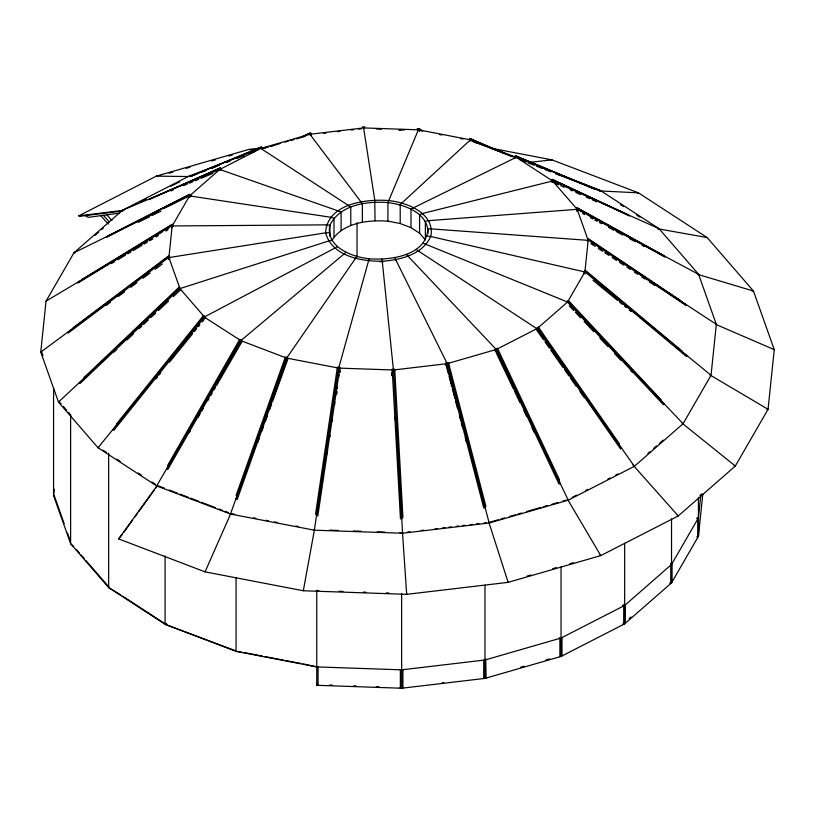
<?xml version="1.0" encoding="UTF-8"?>
<svg xmlns="http://www.w3.org/2000/svg" width="815" height="815" viewBox="0 0 815 815"><rect width="100%" height="100%" fill="white"/><g stroke="black" fill="none" stroke-linecap="round" stroke-linejoin="round"><path stroke-width="1.22" d="M400.369 669.798L400.369 688.196L400.277 687.452M483.713 678.538L483.713 660.15M316.76 590.814L316.76 685.293L401.652 688.237L484.976 678.386L484.976 585.18M559.895 656.758L559.895 638.369L559.172 637.758M670.827 565.101L670.827 583.489L669.665 583.163M484.976 678.386L561.046 656.432L624.677 623.842L671.529 582.868L671.529 518.829M391.699 375.613L391.872 372.496M392.005 375.328L392.147 372.832M391.821 375.45L391.974 372.985M419.491 131.337L419.694 128.902L417.188 128.617M517.403 157.753L600.4 190.506L659.06 228.689L698.598 274.339L716.324 324.35L711.037 375.287L683.082 423.708L634.376 466.312L568.238 500.176L489.173 523.006L402.569 533.234L314.325 530.178L230.451 514.041L156.674 485.923L98.014 447.741L58.476 402.09L40.75 352.09L46.037 301.143L73.992 252.721L122.698 210.127L188.836 176.264L257.265 149.817M54.218 489.285L53.566 495.571L70.62 543.676L108.66 587.595L165.088 624.331L236.075 651.379L316.76 666.904L401.652 669.849L484.976 659.997L561.046 638.033L624.677 605.453L671.529 564.479L698.424 517.892L700.839 494.634M73.085 327.783L168.552 255.93L168.736 257.397L68.185 333.07M173.33 226.478L172.169 224.278L171.69 225.724L77.904 283.06M567.301 302.447L584.895 271.976L588.175 240.354L577.173 209.323L552.641 180.991L516.231 157.295L470.449 139.834L418.39 129.819L363.622 127.924L309.873 134.281L260.8 148.452L219.755 169.469L189.528 195.906L172.179 225.949L168.899 257.571L180.156 289.05M168.41 259.537L169.428 258.783L169.245 257.316M325.552 233.375C326.53 203.842 365.772 198.707 388.612 200.561C407.327 202.426 435.781 213.591 430.697 237.012M587.646 240.13L587.91 240.863L588.175 240.354L427.957 228.638C426.479 255.829 390.365 260.443 369.144 258.762C351.907 256.97 325.43 246.874 329.892 225.246C340.15 204.463 367.157 201.01 387.93 202.589C404.729 204.596 428.792 213.112 427.957 233.599M583.662 273.871L585.384 270.356L682.023 350.99M587.167 240.812L588.338 238.693L588.522 240.16L686.128 305.594M671.529 582.868L698.424 536.28L702.785 494.267M492.321 148.412L552.02 159.893L638.44 192.839L707.165 237.572L753.478 291.047L774.25 349.625L768.056 409.303L735.313 466.037L678.253 515.936L600.767 555.606L508.142 582.348L406.685 594.339L303.312 590.763L205.054 571.855L118.633 538.909L157.112 485.608M315.497 514.52L337.379 367.188L339.886 367.463L317.809 516.058M316.526 516.007L338.602 367.422M329.994 425.899L314.325 530.178L314.509 529.628M327.172 453.914L327.559 451.408M329.627 437.594L330.004 435.078M332.082 421.263L332.459 418.747M334.537 404.933L334.914 402.427M336.238 393.635L336.615 391.119M336.992 388.612L337.369 386.096M338.694 377.304L339.071 374.798M339.447 372.282L339.824 369.776L340.212 372.282M336.717 394.266L337.094 391.75M314.437 529.842L303.312 590.763L303.547 590.04M470.326 140.475L470.449 139.834L401.764 203.088L400.206 204.942L400.206 223.524L410.994 227.64L419.582 233.222L425.369 239.905L425.369 221.323L428.741 220.651L577.173 209.323L577.173 210.596M470.173 141.087L470.632 138.703L469.409 138.469L491.262 147.984M445.459 365.385L446.08 363.103L448.484 362.624L485.903 506.38M338.683 368.105L369.144 258.762M514.703 158.212L515.437 155.777L594.257 188.846M418.39 129.819L387.93 202.589L387.93 221.16L400.206 223.524M316.76 666.904L303.251 663.919M316.76 685.293L317.555 682.899M236.106 495.428L285.372 356.98L287.664 357.622L237.124 499.656M235.912 499.422L286.442 357.388M266.474 414.04L230.451 514.041L230.879 513.532M257.958 441.985L259.252 438.409M261.819 431.278L263.53 426.52M265.242 421.763L267.391 415.813M269.531 409.863L271.67 403.924M272.526 401.54L287.97 358.671M552.988 182.234L552.641 180.991L422.537 213.489L419.582 214.651L419.582 233.222M551.215 181.684L552.132 179.382L627.988 214.753M552.061 182.244L552.988 179.932L552.132 179.382M230.726 513.715L205.054 571.855L205.614 571.193M576.521 210.474L577.58 208.324L577 207.652L663.186 255.177M576.786 211.207L577.58 208.324L664.857 256.45M537.116 328.853L415.966 249.41M167.727 465.253L239.712 339.346L241.637 340.313L167.768 469.532M166.688 469.124L240.568 339.896M172.444 226.478L172.851 225.775M191.668 196.028L190.476 195.845L188.448 197.617M331.644 240.782C343.105 222.505 368.166 219.765 387.93 221.16M169.163 258.06L168.899 257.571L325.552 232.846C332.123 256.317 361.218 261.462 382.306 261.258C400.471 259.934 422.435 254.647 430.697 236.482L584.895 271.976M663.43 404.77L567.22 301.835L568.34 300.511L661.077 399.737M671.356 563.613L670.949 564.316L671.529 564.479M208.966 395.672L156.674 485.923L157.315 485.496M189.202 432.724L190.476 430.524M198.116 417.331L200.032 414.03M201.937 410.74L203.21 408.539M207.672 400.837L208.946 398.637M210.861 395.346L212.134 393.146M214.039 389.845L215.313 387.645M216.586 385.444L242.096 341.424M356.868 256.399L286.636 358.091L240.843 340.639L346.08 252.283M122.403 534.283L118.633 538.909M123.87 532.246L132.692 520.041M135.005 516.822L137.215 513.766M138.693 511.718L154.167 490.284M155.645 488.246L157.112 486.198M116.362 424.197L203.516 315.487L204.942 316.709L113.825 430.351M112.969 429.8L204.086 316.149M161.227 370.041L98.014 447.741L98.829 447.425M155.93 378.843L157.529 376.876M159.129 374.92L160.728 372.954M169.52 362.145L192.686 333.671M194.286 331.705L196.68 328.761M198.279 326.795L199.879 324.828M202.273 321.884L203.872 319.918M204.677 318.93L205.512 317.901M241.311 652L236.075 651.379L236.075 577.825M83.782 377.783L179.239 287.033M79.452 382.867L179.504 287.766L180.074 288.429L80.023 383.529M127.069 337.981L58.476 402.09L59.403 401.907L61.054 403.802M134.485 331.053L137.266 328.455M148.381 318.064L150.235 316.332M114.019 352.06L116.8 349.462M126.987 339.947L133.466 333.885M139.029 328.69L141.8 326.102M143.654 324.37L148.289 320.04M151.06 317.443L155.696 313.113M158.467 310.515L168.654 301M173.289 296.67L180.726 289.712M94.876 235.484L98.686 232.153M101.539 229.647L103.444 227.986M620.5 448.912L536.678 328.19L538.348 327.08L619.278 443.635M538.267 327.63L567.546 302.029L423.097 243.186M647.915 453.446L649.82 451.775M653.63 448.444L656.493 445.948M659.345 443.452L663.155 440.12M700.034 495.551L701.929 493.9M629.129 618.616L631.014 616.965M67.93 332.347L168.471 256.674L169.734 258.824M40.75 352.09L107.875 302.579M117.024 295.825L121.099 292.829M131.266 285.332L133.303 283.824M143.471 276.326L145.508 274.828M155.675 267.32L157.713 265.822M106.347 305.309L110.422 302.304M118.562 296.303L124.664 291.801M130.767 287.298L136.869 282.795M142.971 278.292L150.092 273.035M155.186 269.286L162.307 264.029M599.759 190.934L600.4 190.506L564.092 176.672M637.605 193.389L638.44 192.839L599.096 190.893M236.35 651.053L165.088 624.331L165.088 555.85M81.622 279.637L172.169 224.278M77.985 282.326L171.761 224.991M46.037 301.143L130.858 250.582M134.118 248.636L136.299 247.342M139.559 245.397L147.169 240.863M149.349 239.569L152.609 237.623M154.779 236.319L162.389 231.786M165.659 229.84L168.919 227.894M111.37 263.581L114.65 261.625M117.92 259.679L125.551 255.126M127.741 253.822L131.011 251.876M133.191 250.572L141.922 245.366M144.102 244.072L147.372 242.116M149.553 240.822L152.823 238.866M156.103 236.921L158.283 235.617M165.914 231.063L168.094 229.769M171.374 227.813L172.373 227.222M337.491 246.701L204.443 316.933L179.901 288.602L331.705 240.018M122.821 210.993L79.788 216.301L78.821 215.822L156.307 176.142L248.932 149.4L258.956 148.218M140.7 201.713L146.303 198.85M170.885 186.258L176.458 183.406M177.446 183.008L179.677 181.867M221.242 170.264L220.396 167.89L148.931 199.634M259.608 147.821L261.717 146.995L195.834 174.176M220.926 169.571L219.958 170.06L219.755 169.469L341.108 211.931L341.108 230.502M559.07 484.202L495.357 349.095L497.476 348.27L559.559 479.943M448.403 363.296L496.274 349.482L537.319 328.465M572.161 497.415L576.633 495.123M585.577 490.548L587.809 489.397M607.929 479.098L610.16 477.957M615.753 475.094L617.984 473.943M107.794 235.983L189.854 194.255L107.081 236.605M106.673 237.308L189.141 194.877L190.15 197.108M300.786 137.378L309.741 133.13L310.994 132.977L311.34 135.392M301.937 137.052L309.741 133.13M157.815 211.503L73.992 252.721L74.878 252.966M163.479 208.711L187.256 197.016M138.204 222.332L149.624 216.709M151.906 215.588L161.044 211.095M149.644 199.013L220.396 167.89M218.583 169.958L122.698 210.127L123.442 210.494M170.895 190.934L173.218 189.966M183.66 185.596L187.144 184.129M189.467 183.161L192.951 181.704M195.274 180.726L198.748 179.269M201.071 178.302L212.674 173.432M260.566 147.321L189.844 176.56L190.985 176.223M192.146 175.745L195.631 174.308M658.245 229.015L659.06 228.689L564.204 186.177M120.885 594.991L108.66 587.595L108.66 453.171M191.729 175.826L195.254 174.461M201.122 172.199L205.808 170.386M211.676 168.114L216.372 166.301M192.075 175.806L195.62 174.441M202.711 171.7L206.256 170.335M210.983 168.501L219.255 165.313M226.346 162.572L229.891 161.197M236.971 158.456L244.062 155.716M249.971 153.434L254.698 151.61M169.163 173.249L172.811 172.199M186.177 168.338L189.824 167.289M211.686 160.973L215.333 159.923M228.699 156.062L232.336 155.013M262.104 148.738L265.741 147.688M270.488 146.323L274.105 145.274M276.479 144.591L280.085 143.552M284.863 142.167L288.449 141.138M301.601 137.338L305.218 136.288M265.15 147.922L268.756 146.873M271.161 146.18L277.181 144.438M290.425 140.618L294.032 139.579M296.446 138.886L302.467 137.144M188.836 176.264L197.352 173.799M498.556 519.664L488.847 522.466L489.173 523.006L462.054 420.031M500.981 518.961L504.617 517.912M509.467 516.506L515.538 514.764M517.963 514.061L521.6 513.012M526.449 511.606L541.007 507.409M543.432 506.706L547.069 505.657M551.918 504.251L557.99 502.509M562.839 501.103L566.476 500.053M527.162 576.042L530.809 574.982M552.672 568.676L556.319 567.617M569.685 563.766L573.332 562.707M485.903 659.315L484.976 659.997M520.632 667.271L524.249 666.232M545.928 659.967L549.534 658.928M697.671 274.533L698.598 274.339L599.453 221.252M752.276 291.291L753.478 291.047L698.109 274.482M119.693 213.123L88.305 217.35L85.381 215.71M78.821 215.822L124.053 210.239M362.339 126.916L364.876 126.804M323.698 133.303L326.194 133.008M337.43 131.673L339.926 131.378M351.153 130.054L353.659 129.758M358.641 129.167L361.147 128.872M311.228 134.77L309.965 134.923L309.873 134.281L362.349 203.638L362.349 222.21M261.452 147.922L266.464 147.332M379.79 261.697L383.57 261.635M400.45 518.921L392.198 369.277L394.735 369.175L402.926 517.545M407.5 532.083L410.006 531.788M421.263 530.453L423.769 530.158M435.037 528.823L437.543 528.528M442.545 527.937L445.051 527.641M448.8 527.193L451.306 526.898M456.308 526.307L458.814 526.011M462.563 525.573L465.07 525.278M470.082 524.687L472.578 524.391M476.337 523.943L478.843 523.648M483.845 523.057L486.351 522.761M442.433 682.664L443.686 682.522M529.577 162.348L552.02 159.893M325.552 232.846L329.117 232.703M54.208 495.54L53.566 495.571L53.566 387.777M172.179 225.949L326.387 224.859L329.892 225.246L329.892 236.391M156.307 176.142L188.601 176.539M376.367 129.014L381.461 129.198M399.258 129.809L404.352 129.993M398.535 129.911L401.031 129.993M339.926 368.146L392.209 369.959M329.586 530.147L338.388 530.453M353.476 530.973L361.014 531.237M377.355 531.798L384.894 532.063M399.982 532.582L402.498 532.674L402.569 533.234L396.701 428.211M316.271 590.478L318.818 590.569M339.172 591.272L342.983 591.405M363.337 592.108L365.884 592.189M386.239 592.902L388.786 592.984M329.637 685.008L332.163 685.089M353.608 685.833L356.124 685.924M376.306 686.617L378.832 686.709M427.182 236.095L430.697 236.482M710.069 375.185L711.037 375.287L642.587 319.225M766.803 409.171L768.056 409.303L710.364 375.175M697.793 517.82L698.424 517.892M696.754 518.462L698.017 518.595L698.017 536.993L696.754 536.851M333.977 236.737L333.977 218.165L330.768 217.259L189.528 195.906L189.773 196.466M657.573 228.709L707.165 237.572M418.339 130.471L419.756 130.838M439.377 134.516L441.862 134.995M460.424 138.57L462.91 139.049M287.868 358.325L337.441 367.86M232.132 513.776L234.628 514.255M253.353 517.861L255.849 518.34M265.833 520.255L268.329 520.734M274.563 521.936L277.059 522.415M295.784 526.021L298.28 526.5M243.756 652.479L262.369 656.055M264.834 656.533L283.437 660.109M285.902 660.588L300.796 663.451M248.932 149.4L253.822 150.51M682.196 423.464L683.082 423.708L616.568 353.649M734.162 465.711L735.313 466.037L682.45 423.484M670.776 563.45L671.937 563.776L671.937 582.165L670.776 581.839M471.702 139.11L470.632 138.703L507.358 154.646L497.293 150.755M471.844 141.066L479.709 144.051M480.127 144.224L490.253 148.075M490.783 148.279L496.702 150.541M507.847 154.779L516.058 157.906L516.231 157.295L410.994 209.058L410.994 227.64M558.244 174.441L561.759 175.775M588.573 186.666L592.22 188.051M592.444 188.133L595.989 189.477M158.507 485.944L164.436 488.205M169.184 490.019L177.487 493.187M179.86 494.084L188.173 497.252M190.537 498.159L198.85 501.327M201.224 502.234L215.455 507.653M219.021 509.008L222.577 510.373M224.95 511.27L228.506 512.625M559.813 175.215L563.359 176.611M564.092 176.875L567.637 178.271M568.086 178.475L571.631 179.881M572.354 180.135L575.899 181.541M576.174 181.633L598.577 190.476M519.939 159.659L525.848 161.981M528.212 162.918L534.11 165.251M536.474 166.179L542.383 168.511M544.746 169.449L550.655 171.782M555.382 173.646L560.109 175.51M483.315 145.009L486.83 146.415M489.173 147.352L495.021 149.705M497.364 150.643L503.212 152.996M507.898 154.87L511.413 156.276M473.749 141.79L477.223 143.185M515.437 155.777L594.655 188.856M715.682 324.35L774.25 349.625M493.564 148.992L498.169 150.999M553.793 181.511L561.892 185.137M553.833 182.611L558.458 184.689M560.781 185.728L564.255 187.287M570.042 189.885L572.364 190.924M575.838 192.483L580.463 194.551M586.26 197.149L589.734 198.707M592.047 199.746L596.682 201.825M628.844 215.313L552.988 179.932L629.414 215.975M633.632 465.936L634.376 466.312L575.268 382.357M677.285 515.447L678.253 515.936L633.021 465.07M624.412 604.353L625.38 604.842L625.38 623.231M622.741 605.464L623.709 605.952L623.709 624.341L622.741 623.852M578.293 209.913L584.976 213.499M587.197 214.691L597.232 220.06M582.623 213.51L584.864 214.712M590.457 217.707L592.699 218.909M594.94 220.101L597.181 221.303M599.422 222.505L601.664 223.707M608.377 227.304L613.98 230.299M616.221 231.501L622.945 235.097M629.659 238.703L635.262 241.698M641.986 245.295L644.217 246.497M577.835 209.047L665.121 257.173M260.8 148.452L350.786 206.979L350.786 225.551M620.439 204.545L623.628 206.613M636.79 215.18L639.938 217.228M551.561 181.012L552.407 181.572M239.804 339.957L204.667 317.341M103.087 450.196L106.276 452.264M116.912 459.191L120.1 461.27M138.183 473.036L141.372 475.114M152.008 482.032L155.196 484.11M122.647 596.142L138.407 606.401M138.947 606.757L165.516 624.045M591.354 242.432L594.532 244.52M598.77 247.291L601.949 249.38M606.187 252.151L609.365 254.239M612.534 256.317L615.712 258.406M619.95 261.177L623.129 263.265M627.367 266.036L630.545 268.115M633.724 270.203L716.324 324.35M590.967 243.654L595.215 246.436M598.393 248.524L602.642 251.305M604.761 252.691L608.999 255.472M612.187 257.56L616.425 260.342M619.614 262.43L623.852 265.211M627.041 267.3L630.219 269.378M634.467 272.169L637.646 274.248M641.884 277.029L645.073 279.117M649.311 281.898L654.618 285.372M588.338 238.693L680.698 300.613M588.603 239.416L686.199 304.861M419.694 128.902L422.69 131.154M418.472 128.668L421.467 130.92M609.345 291.994L611.301 293.594M614.235 295.998L616.181 297.607M618.137 299.207L621.071 301.611M623.027 303.211L624.983 304.81M584.223 273.147L585.221 273.962M593.045 280.37L617.475 300.378M619.431 301.978L622.365 304.382M624.321 305.982L626.277 307.581M629.2 309.985L631.156 311.585M585.313 271.1L686.821 355.798M584.905 271.803L686.413 356.501M406.298 254.372L496.274 349.482M567.688 499.707L568.238 500.176L522.986 405.422M600.054 554.995L600.767 555.606L567.882 499.85M583.306 318.614L585.058 320.458M569.257 305.88L573.628 310.484M575.38 312.318L580.626 317.85M584.121 321.528L593.738 331.654M599.86 338.103L607.725 346.395M614.724 353.761L620.836 360.199M630.453 370.336L632.206 372.17M567.933 301.214L664.133 404.148M106.918 214.905L111.991 220.61M103.424 215.313L109.342 221.965M100.775 215.669L108.212 224.043M576.348 209.2L576.918 209.863M63.519 406.644L66.799 410.444M68.44 412.339L70.905 415.181M73.707 546.417L70.62 543.676L70.62 415.589M76.182 549.269L79.483 553.079M81.133 554.984L84.434 558.805M86.084 560.71L109.19 587.391M536.158 329.341L543.483 339.753M544.94 341.821L549.31 348.036M550.767 350.104L563.155 367.697M564.612 369.765L568.992 375.98M570.449 378.048L576.276 386.33M579.923 391.506L584.294 397.71M537.645 327.701L621.468 448.413M394.725 257.703L447.201 363.643L393.451 370L382.052 259.201M507.725 581.655L508.142 582.348L488.969 522.649M485.709 658.968L486.127 678.06L485.709 677.357M168.552 255.93L169.805 258.08M445.418 363.266L446.182 365.405M494.97 350.175L495.54 351.367M496.08 352.508L513.511 389M514.601 391.281L520.041 402.681M523.862 410.668L526.582 416.363M532.022 427.773L534.202 432.327M496.508 348.759L560.221 483.865M41.728 352.049L42.991 355.605M54.462 496.264L64.171 523.648M67.492 533.02L70.548 541.639M446.508 366.628L448.444 373.983M449.085 376.428L451.673 386.228M452.315 388.673L454.892 398.474M455.544 400.929L457.48 408.274M459.416 415.63L460.699 420.53M461.351 422.975L462.635 427.875M465.222 437.675L466.506 442.576M447.343 362.96L485.068 507.949M446.08 363.103L483.804 508.091M406.593 593.605L406.685 594.339L402.518 532.898M402.824 687.351L402.916 688.084L402.916 669.696M392.29 372.852L392.433 375.379M392.107 373.453L392.239 375.654M394.511 416.465L394.654 419.002M393.482 369.317L401.734 518.961M363.643 128.576L363.622 127.924L374.768 200.083L375.022 220.712M698.496 517.158L698.496 535.547M698.424 497.608L698.424 536.28M697.385 517.484L697.385 518.523M624.677 543.32L624.677 623.842M623.231 604.659L623.231 605.698M562.004 637.544L562.004 655.932M561.046 567.016L561.046 656.432M428.741 220.651L428.741 221.181M426.306 244.082L426.306 244.612M422.537 213.489L422.537 214.019M418.666 250.765L418.666 251.285M408.295 256.073L408.295 256.603M401.652 593.758L401.652 688.237M395.896 259.659L395.896 260.179M388.612 200.561L388.612 201.091M382.306 261.258L382.306 261.788M368.462 260.78L368.462 261.309M357.031 222.719L357.031 256.959M355.309 258.253L355.309 258.773M348.779 205.268L348.779 205.798M343.736 253.842L343.736 254.372M334.537 247.852L334.537 248.381M330.768 217.259L330.768 217.788M326.387 224.859L326.387 225.378M318.044 666.955L318.044 685.344M166.576 623.414L166.576 624.453"/></g></svg>
